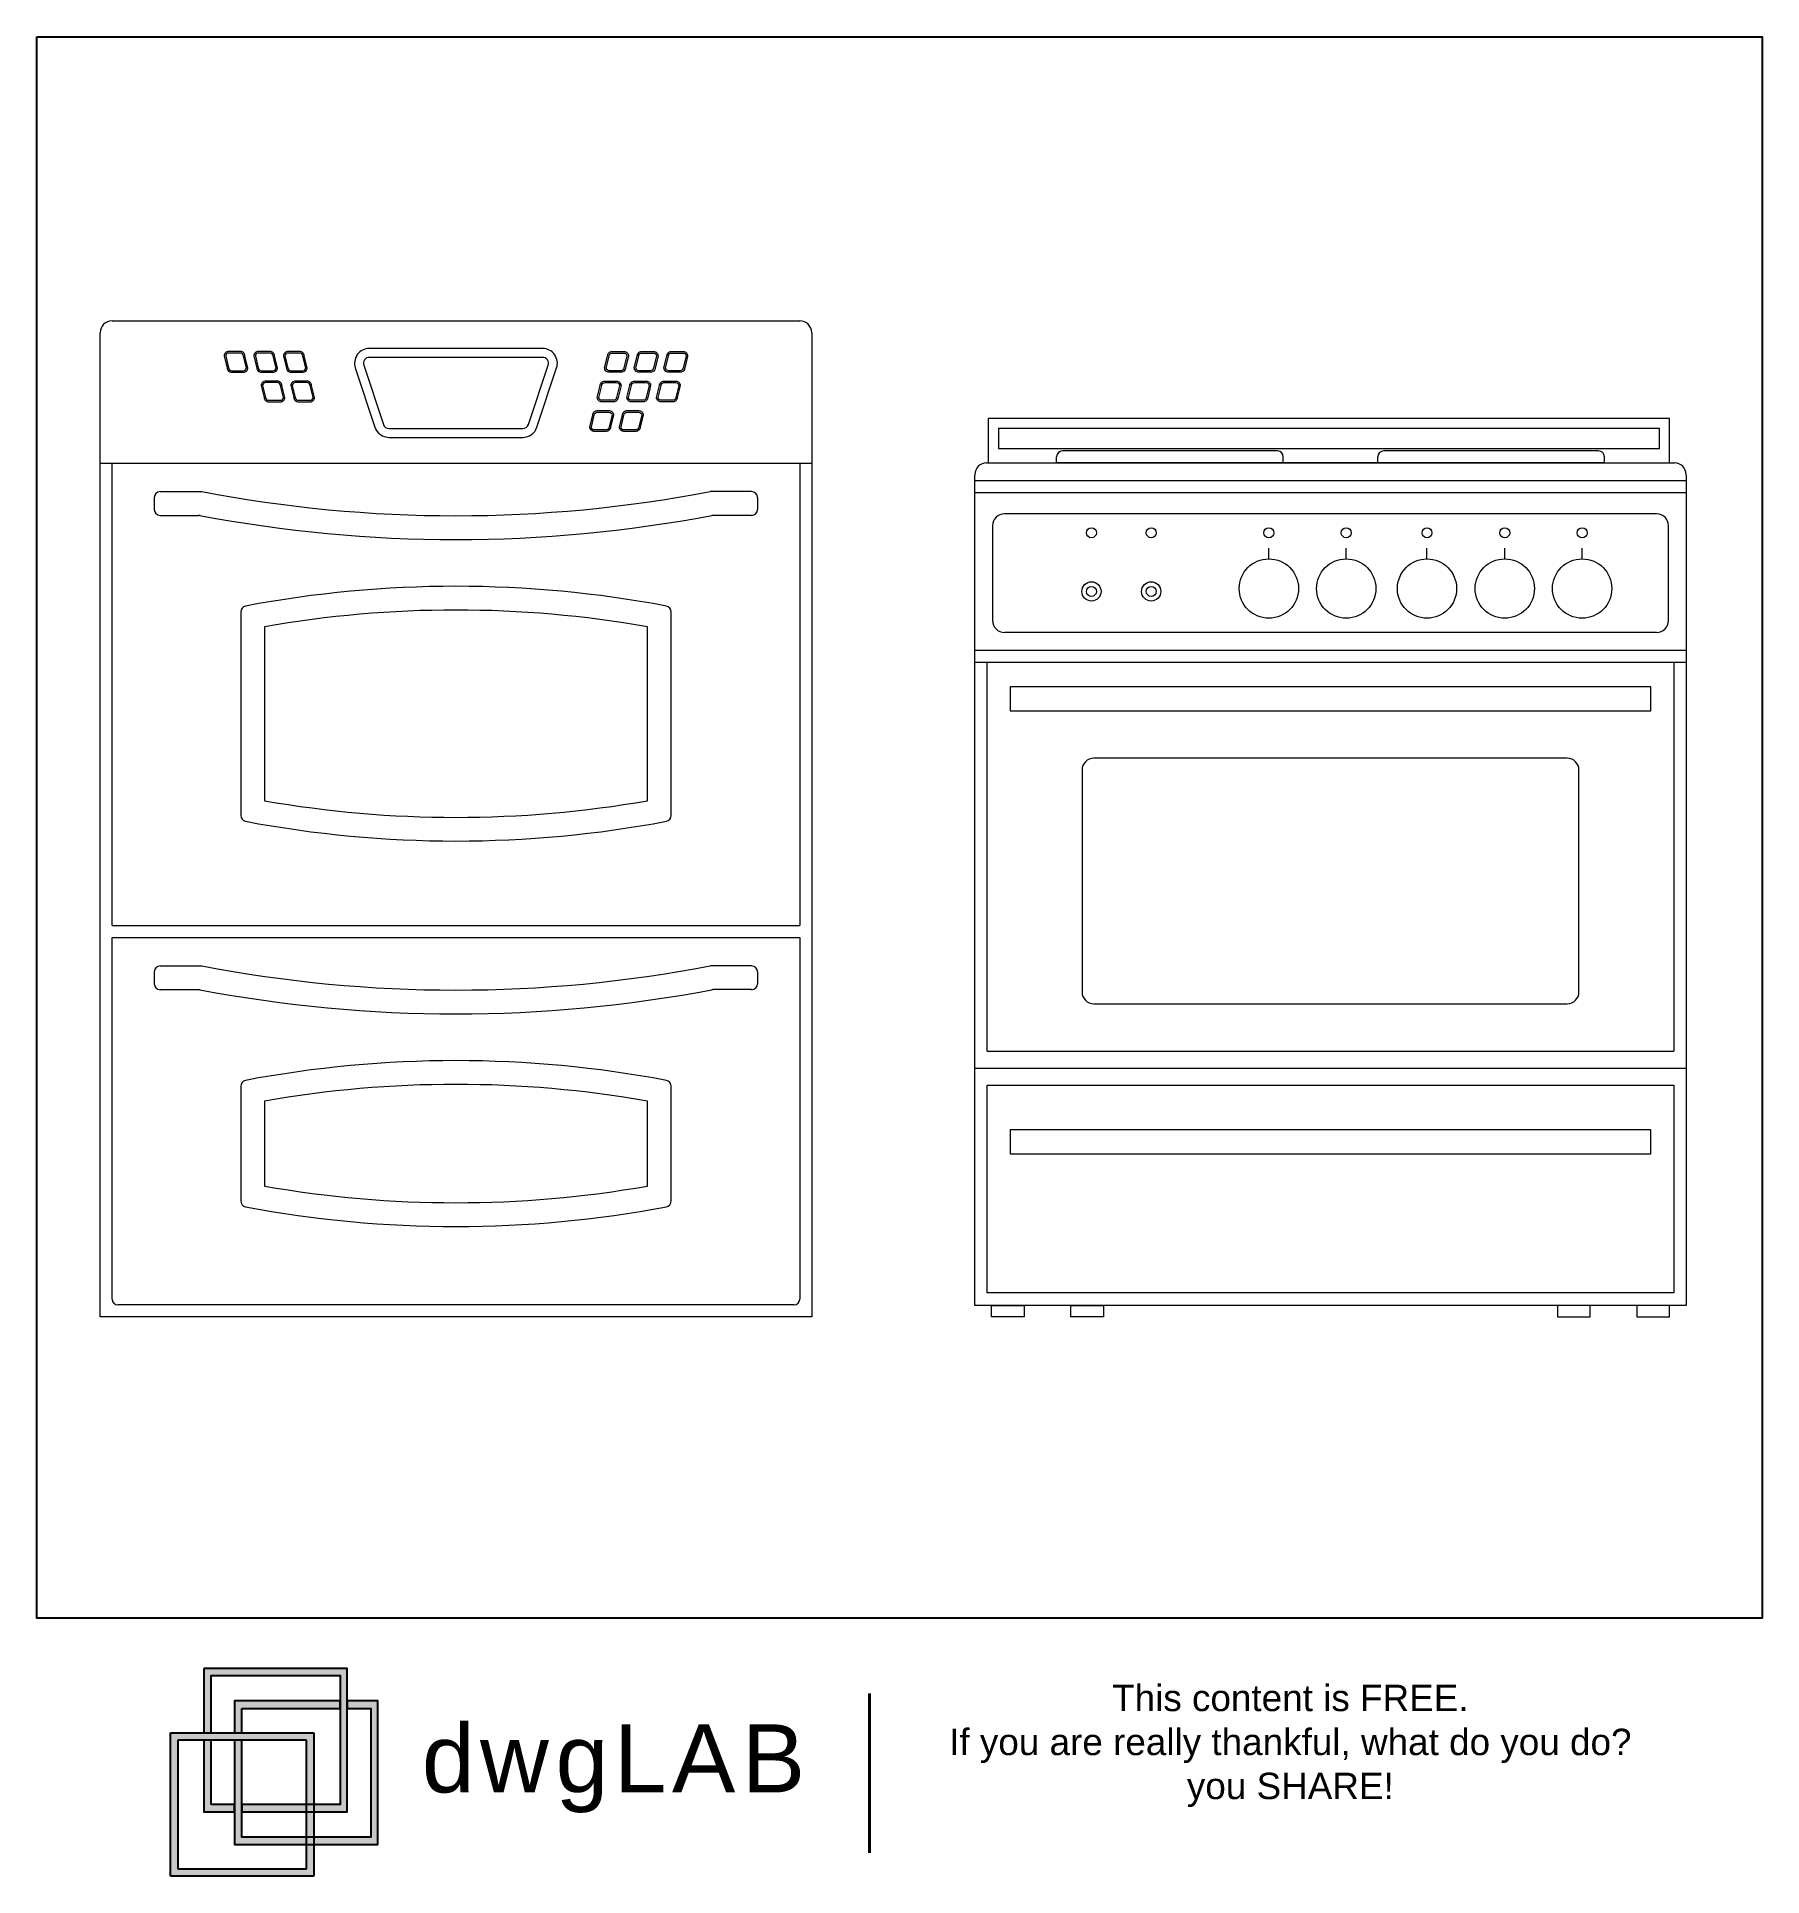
# Model space of a CAD drawing. Header units: inches. Extents: x 24.65 to 26.2, y 14.94 to 16.61.
import ezdxf

# ---------------------------------------------------------------- set-up
doc = ezdxf.new("R2010")
doc.units = ezdxf.units.IN
doc.header["$MEASUREMENT"] = 0
doc.layers.add('001_Dark_1 5', color=7, linetype='Continuous', lineweight=0)
for name, color, linetype, plot in [('02', 251, 'Continuous', False), ('dwgLAB', 250, 'Continuous', False), ('Rectang.', 251, 'Continuous', False)]:
    doc.layers.add(name, color=color, linetype=linetype, plot=plot)
doc.styles.get("Standard").update_dxf_attribs({"font": 'arial.ttf'})

# ---------------------------------------------------------------- blocks, each defined once
blk = doc.blocks.new('DWGlab_ok')
at = {"layer": 'dwgLAB'}
h = blk.add_hatch(color=2, dxfattribs=at)
h.dxf.hatch_style = 2
h.paths.add_polyline_path([(0.0369, 0.2289), (0.0369, 0.158), (0.045, 0.158), (0.045, 0.2209), (0.1869, 0.2209), (0.1869, 0.079), (0.0788, 0.079), (0.0788, 0.0709), (0.1949, 0.0709), (0.1949, 0.2289)])
h = blk.add_hatch(color=13, dxfattribs=at)
h.dxf.hatch_style = 2
h.paths.add_polyline_path([(0.1949, 0.193), (0.1949, 0.1849), (0.2207, 0.1849), (0.2207, 0.0431), (0.0788, 0.0431), (0.0788, 0.1499), (0.0708, 0.1499), (0.0708, 0.035), (0.2287, 0.035), (0.2287, 0.193)])
h = blk.add_hatch(color=13, dxfattribs=at)
h.dxf.hatch_style = 2
h.paths.add_polyline_path([(0.0788, 0.1849), (0.1869, 0.1849), (0.1869, 0.193), (0.0708, 0.193), (0.0708, 0.158), (0.0788, 0.158)])
h = blk.add_hatch(color=155, dxfattribs=at)
h.dxf.hatch_style = 2
h.paths.add_polyline_path([(0.158, 0), (0, 0), (0, 0.158), (0.158, 0.158)])
h.paths.add_polyline_path([(0.0081, 0.0081), (0.1499, 0.0081), (0.1499, 0.1499), (0.0081, 0.1499)])
h = blk.add_hatch(color=2, dxfattribs=at)
h.dxf.hatch_style = 2
h.paths.add_polyline_path([(0.045, 0.079), (0.045, 0.1499), (0.0369, 0.1499), (0.0369, 0.0709), (0.0708, 0.0709), (0.0708, 0.079)])
at = {"layer": 'dwgLAB', "color": 155}
for p, q in [((0, 0), (0, 0.158)), ((0, 0.158), (0.158, 0.158)), ((0.1499, 0.1499), (0.0081, 0.1499)), ((0.0081, 0.1499), (0.0081, 0.0081)), ((0.1499, 0.0081), (0.1499, 0.1499)), ((0.158, 0.158), (0.158, 0)), ((0.158, 0), (0, 0)), ((0.0081, 0.0081), (0.1499, 0.0081))]:
    blk.add_line(p, q, dxfattribs=at)
at = {"layer": 'dwgLAB', "color": 2}
for points in [[(0.0369, 0.2289), (0.0369, 0.158), (0.045, 0.158), (0.045, 0.2209), (0.1869, 0.2209), (0.1869, 0.079), (0.0788, 0.079), (0.0788, 0.0709), (0.1949, 0.0709), (0.1949, 0.2289), (0.0369, 0.2289)], [(0.045, 0.079), (0.045, 0.1499), (0.0369, 0.1499), (0.0369, 0.0709), (0.0708, 0.0709), (0.0708, 0.079), (0.045, 0.079)]]:
    blk.add_lwpolyline(points, dxfattribs=at)
at = {"layer": 'dwgLAB', "color": 13}
for points in [[(0.1949, 0.193), (0.1949, 0.1849), (0.2207, 0.1849), (0.2207, 0.0431), (0.0788, 0.0431), (0.0788, 0.1499), (0.0708, 0.1499), (0.0708, 0.035), (0.2287, 0.035), (0.2287, 0.193), (0.1949, 0.193)], [(0.0788, 0.1849), (0.1869, 0.1849), (0.1869, 0.193), (0.0708, 0.193), (0.0708, 0.158), (0.0788, 0.158), (0.0788, 0.1849)]]:
    blk.add_lwpolyline(points, dxfattribs=at)
at = {"layer": 'dwgLAB', "color": 9, "linetype": 'Continuous', "lineweight": 40}
blk.add_lwpolyline([(0.7701, 0.0256), (0.7701, 0.2011)], dxfattribs=at)
at = {"layer": 'dwgLAB', "color": 7}
for s, width, heights, insert, char_height, attachment_point in [('{\\H0.91667x;\\C0;This content is FREE.\\PIf you are really thankful, what do you do? you SHARE!}', 0.805462, [0.5251], (1.2337, 0.2109), 0.031712, 2), ('{\\T1.1;dwgLAB}', 17.629903, [0], (0.277, 0.1673), 0.075, 1)]:
    blk.add_mtext_dynamic_manual_height_columns(s, width=width, gutter_width=12.5, heights=heights, dxfattribs=dict(at, insert=insert, char_height=char_height, attachment_point=attachment_point))

msp = doc.modelspace()

# ---------------------------------------------------------------- linework, layer by layer
at = {"layer": '001_Dark_1 5'}
for p, q in [((24.7027, 15.4489), (24.7027, 16.3381)), ((24.7134, 16.3489), (25.3349, 16.3489)), ((25.3456, 16.3381), (25.3456, 15.4489)), ((26.1208, 16.2606), (25.5052, 16.2606)), ((25.5052, 16.2606), (25.5052, 16.2205)), ((26.1208, 16.2205), (26.1208, 16.2606)), ((26.1116, 16.2514), (25.5144, 16.2514)), ((25.5144, 16.2514), (25.5144, 16.2334)), ((26.1116, 16.2334), (26.1116, 16.2514)), ((25.5144, 16.2334), (26.1116, 16.2334)), ((25.5669, 16.2205), (25.5669, 16.2259)), ((25.7664, 16.2312), (25.5723, 16.2312)), ((25.7717, 16.2205), (25.7717, 16.2259)), ((25.8572, 16.2205), (25.8572, 16.2259)), ((26.0566, 16.2312), (25.8625, 16.2312)), ((26.062, 16.2205), (26.062, 16.2259)), ((24.7027, 16.2203), (25.3456, 16.2203)), ((24.7134, 15.8024), (24.7134, 16.2203)), ((25.3349, 16.2203), (25.3349, 15.8024)), ((25.493, 15.4592), (25.493, 16.2098)), ((25.5037, 16.2205), (26.1251, 16.2205)), ((26.062, 16.2205), (25.5669, 16.2205)), ((26.1359, 16.2098), (26.1359, 15.4592)), ((24.7516, 16.1891), (24.7516, 16.1784)), ((24.7569, 16.1945), (24.7944, 16.1945)), ((25.2913, 16.1945), (25.2538, 16.1945)), ((25.2967, 16.1891), (25.2967, 16.1784)), ((25.493, 16.2044), (26.1359, 16.2044)), ((25.493, 16.1937), (26.1359, 16.1937)), ((24.7569, 16.173), (24.7919, 16.173)), ((25.2913, 16.173), (25.2564, 16.173)), ((26.1091, 16.1745), (25.5198, 16.1745)), ((25.5091, 16.1637), (25.5091, 16.078)), ((26.1198, 16.078), (26.1198, 16.1637)), ((25.7587, 16.1337), (25.7587, 16.1434)), ((25.8286, 16.1337), (25.8286, 16.1434)), ((25.9016, 16.1337), (25.9016, 16.1434)), ((25.9719, 16.1337), (25.9719, 16.1434)), ((26.0418, 16.1337), (26.0418, 16.1434)), ((26.1091, 16.0673), (25.5198, 16.0673)), ((25.493, 16.0512), (26.1359, 16.0512)), ((25.493, 16.0405), (26.1359, 16.0405)), ((25.5042, 15.6888), (25.5042, 16.0405)), ((26.1247, 16.0405), (26.1247, 15.6888)), ((25.5249, 16.0182), (25.5249, 15.9965)), ((26.104, 16.0182), (25.5249, 16.0182)), ((26.104, 15.9965), (26.104, 16.0182)), ((25.5249, 15.9965), (26.104, 15.9965)), ((25.5899, 15.9429), (25.5899, 15.7424)), ((26.0282, 15.9536), (25.6006, 15.9536)), ((26.0389, 15.7424), (26.0389, 15.9429)), ((24.7134, 15.8024), (25.3349, 15.8024)), ((24.7134, 15.4649), (24.7134, 15.7917)), ((24.7134, 15.7917), (25.3349, 15.7917)), ((25.3349, 15.7917), (25.3349, 15.4649)), ((24.7516, 15.7605), (24.7516, 15.7498)), ((24.7569, 15.7659), (24.7944, 15.7659)), ((25.2913, 15.7659), (25.2538, 15.7659)), ((25.2967, 15.7605), (25.2967, 15.7498)), ((24.7569, 15.7445), (24.7919, 15.7445)), ((25.2913, 15.7445), (25.2564, 15.7445)), ((25.6006, 15.7317), (26.0282, 15.7317)), ((25.493, 15.6735), (26.1359, 15.6735)), ((25.5042, 15.6888), (26.1247, 15.6888)), ((25.5042, 15.6581), (26.1247, 15.6581)), ((25.5042, 15.4704), (25.5042, 15.6581)), ((26.1247, 15.6581), (26.1247, 15.4704)), ((25.5249, 15.6178), (25.5249, 15.5961)), ((26.104, 15.6178), (25.5249, 15.6178)), ((26.104, 15.5961), (26.104, 15.6178)), ((25.5249, 15.5961), (26.104, 15.5961)), ((25.3295, 15.4596), (24.7188, 15.4596)), ((26.1359, 15.4592), (25.493, 15.4592)), ((26.1247, 15.4704), (25.5042, 15.4704)), ((25.5081, 15.4489), (25.5081, 15.4592)), ((25.5081, 15.4592), (25.5377, 15.4592)), ((25.5377, 15.4592), (25.5377, 15.4489)), ((25.5798, 15.4489), (25.5798, 15.4592)), ((25.5798, 15.4592), (25.6094, 15.4592)), ((25.6094, 15.4592), (25.6094, 15.4489)), ((26.0491, 15.4592), (26.0195, 15.4592)), ((26.0195, 15.4592), (26.0195, 15.4489)), ((26.0491, 15.4489), (26.0491, 15.4592)), ((26.1208, 15.4592), (26.0911, 15.4592)), ((26.0911, 15.4592), (26.0911, 15.4489)), ((26.1208, 15.4489), (26.1208, 15.4592)), ((25.3456, 15.4489), (24.7027, 15.4489)), ((25.5377, 15.4489), (25.5081, 15.4489)), ((25.6094, 15.4489), (25.5798, 15.4489)), ((26.0195, 15.4489), (26.0491, 15.4489)), ((26.0911, 15.4489), (26.1208, 15.4489))]:
    msp.add_line(p, q, dxfattribs=at)
at = {"layer": '001_Dark_1 5', "flags": 128}
for points in [[(25.1024, 16.3239), (24.9459, 16.3239, 0.511918), (24.9332, 16.3062), (24.951, 16.2527, 0.322823), (24.9637, 16.2435), (25.0846, 16.2435, 0.322823), (25.0973, 16.2527), (25.1151, 16.3062, 0.511918)], [(24.8295, 16.3211), (24.8187, 16.3211, 0.414214), (24.8147, 16.317), (24.8174, 16.3063, 0.414214), (24.8214, 16.3023), (24.8321, 16.3023, 0.414214), (24.8362, 16.3063), (24.8335, 16.317, 0.414214)], [(24.8295, 16.3197), (24.8187, 16.3197, 0.414214), (24.8161, 16.317), (24.8187, 16.3063, 0.414214), (24.8214, 16.3037), (24.8321, 16.3037, 0.414214), (24.8348, 16.3063), (24.8321, 16.317, 0.414214)], [(24.8562, 16.3211), (24.8455, 16.3211, 0.414214), (24.8415, 16.317), (24.8442, 16.3063, 0.414214), (24.8482, 16.3023), (24.8589, 16.3023, 0.414214), (24.8629, 16.3063), (24.8603, 16.317, 0.414214)], [(24.8562, 16.3197), (24.8455, 16.3197, 0.414214), (24.8429, 16.317), (24.8455, 16.3063, 0.414214), (24.8482, 16.3037), (24.8589, 16.3037, 0.414214), (24.8616, 16.3063), (24.8589, 16.317, 0.414214)], [(24.883, 16.3211), (24.8723, 16.3211, 0.414214), (24.8683, 16.317), (24.871, 16.3063, 0.414214), (24.875, 16.3023), (24.8857, 16.3023, 0.414214), (24.8897, 16.3063), (24.8871, 16.317, 0.414214)], [(24.883, 16.3197), (24.8723, 16.3197, 0.414214), (24.8696, 16.317), (24.8723, 16.3063, 0.414214), (24.875, 16.3037), (24.8857, 16.3037, 0.414214), (24.8884, 16.3063), (24.8857, 16.317, 0.414214)], [(25.1024, 16.3158), (24.9459, 16.3158, 0.511918), (24.9408, 16.3088), (24.9586, 16.2552, 0.322823), (24.9637, 16.2515), (25.0846, 16.2515, 0.322823), (25.0896, 16.2552), (25.1075, 16.3088, 0.511918)], [(25.1652, 16.3211), (25.176, 16.3211, -0.414214), (25.18, 16.317), (25.1773, 16.3063, -0.414214), (25.1733, 16.3023), (25.1626, 16.3023, -0.414214), (25.1585, 16.3063), (25.1612, 16.317, -0.414214)], [(25.1652, 16.3197), (25.176, 16.3197, -0.414214), (25.1786, 16.317), (25.176, 16.3063, -0.414214), (25.1733, 16.3037), (25.1626, 16.3037, -0.414214), (25.1599, 16.3063), (25.1626, 16.317, -0.414214)], [(25.192, 16.3211), (25.2027, 16.3211, -0.414214), (25.2068, 16.317), (25.2041, 16.3063, -0.414214), (25.2001, 16.3023), (25.1893, 16.3023, -0.414214), (25.1853, 16.3063), (25.188, 16.317, -0.414214)], [(25.192, 16.3197), (25.2027, 16.3197, -0.414214), (25.2054, 16.317), (25.2027, 16.3063, -0.414214), (25.2001, 16.3037), (25.1893, 16.3037, -0.414214), (25.1867, 16.3063), (25.1893, 16.317, -0.414214)], [(25.2188, 16.3211), (25.2295, 16.3211, -0.414214), (25.2335, 16.317), (25.2309, 16.3063, -0.414214), (25.2268, 16.3023), (25.2161, 16.3023, -0.414214), (25.2121, 16.3063), (25.2148, 16.317, -0.414214)], [(25.2188, 16.3197), (25.2295, 16.3197, -0.414214), (25.2322, 16.317), (25.2295, 16.3063, -0.414214), (25.2268, 16.3037), (25.2161, 16.3037, -0.414214), (25.2135, 16.3063), (25.2161, 16.317, -0.414214)], [(24.8629, 16.2944), (24.8522, 16.2944, 0.414214), (24.8482, 16.2903), (24.8509, 16.2796, 0.414214), (24.8549, 16.2756), (24.8656, 16.2756, 0.414214), (24.8696, 16.2796), (24.8669, 16.2903, 0.414214)], [(24.8629, 16.293), (24.8522, 16.293, 0.414214), (24.8495, 16.2903), (24.8522, 16.2796, 0.414214), (24.8549, 16.277), (24.8656, 16.277, 0.414214), (24.8683, 16.2796), (24.8656, 16.2903, 0.414214)], [(24.8897, 16.2944), (24.879, 16.2944, 0.414214), (24.875, 16.2903), (24.8777, 16.2796, 0.414214), (24.8817, 16.2756), (24.8924, 16.2756, 0.414214), (24.8964, 16.2796), (24.8937, 16.2903, 0.414214)], [(24.8897, 16.293), (24.879, 16.293, 0.414214), (24.8763, 16.2903), (24.879, 16.2796, 0.414214), (24.8817, 16.277), (24.8924, 16.277, 0.414214), (24.8951, 16.2796), (24.8924, 16.2903, 0.414214)], [(25.1586, 16.2944), (25.1693, 16.2944, -0.414214), (25.1733, 16.2903), (25.1706, 16.2796, -0.414214), (25.1666, 16.2756), (25.1559, 16.2756, -0.414214), (25.1519, 16.2796), (25.1545, 16.2903, -0.414214)], [(25.1586, 16.293), (25.1693, 16.293, -0.414214), (25.172, 16.2903), (25.1693, 16.2796, -0.414214), (25.1666, 16.277), (25.1559, 16.277, -0.414214), (25.1532, 16.2796), (25.1559, 16.2903, -0.414214)], [(25.1854, 16.2944), (25.1961, 16.2944, -0.414214), (25.2001, 16.2903), (25.1974, 16.2796, -0.414214), (25.1934, 16.2756), (25.1827, 16.2756, -0.414214), (25.1787, 16.2796), (25.1813, 16.2903, -0.414214)], [(25.1854, 16.293), (25.1961, 16.293, -0.414214), (25.1987, 16.2903), (25.1961, 16.2796, -0.414214), (25.1934, 16.277), (25.1827, 16.277, -0.414214), (25.18, 16.2796), (25.1827, 16.2903, -0.414214)], [(25.2121, 16.2944), (25.2229, 16.2944, -0.414214), (25.2269, 16.2903), (25.2242, 16.2796, -0.414214), (25.2202, 16.2756), (25.2095, 16.2756, -0.414214), (25.2054, 16.2796), (25.2081, 16.2903, -0.414214)], [(25.2121, 16.293), (25.2229, 16.293, -0.414214), (25.2255, 16.2903), (25.2229, 16.2796, -0.414214), (25.2202, 16.277), (25.2095, 16.277, -0.414214), (25.2068, 16.2796), (25.2095, 16.2903, -0.414214)], [(25.1519, 16.2677), (25.1626, 16.2677, -0.414214), (25.1666, 16.2636), (25.1639, 16.2529, -0.414214), (25.1599, 16.2489), (25.1492, 16.2489, -0.414214), (25.1452, 16.2529), (25.1479, 16.2636, -0.414214)], [(25.1519, 16.2663), (25.1626, 16.2663, -0.414214), (25.1653, 16.2636), (25.1626, 16.2529, -0.414214), (25.1599, 16.2502), (25.1492, 16.2502, -0.414214), (25.1465, 16.2529), (25.1492, 16.2636, -0.414214)], [(25.1787, 16.2677), (25.1894, 16.2677, -0.414214), (25.1934, 16.2636), (25.1907, 16.2529, -0.414214), (25.1867, 16.2489), (25.176, 16.2489, -0.414214), (25.172, 16.2529), (25.1747, 16.2636, -0.414214)], [(25.1787, 16.2663), (25.1894, 16.2663, -0.414214), (25.1921, 16.2636), (25.1894, 16.2529, -0.414214), (25.1867, 16.2502), (25.176, 16.2502, -0.414214), (25.1733, 16.2529), (25.176, 16.2636, -0.414214)], [(24.834, 16.0911, 0.360511), (24.8297, 16.0858), (24.8297, 15.9018, 0.360511), (24.834, 15.8966, 0.093655), (25.2143, 15.8966, 0.360511), (25.2186, 15.9018), (25.2186, 16.0858, 0.360511), (25.2143, 16.0911, 0.093655)], [(24.8511, 16.0724), (24.8511, 15.9152, 0.086966), (25.1972, 15.9152), (25.1972, 16.0724, 0.086966)], [(24.834, 15.6625, 0.360511), (24.8297, 15.6572), (24.8297, 15.5536, 0.360511), (24.834, 15.5483, 0.093655), (25.2143, 15.5483, 0.360511), (25.2186, 15.5536), (25.2186, 15.6572, 0.360511), (25.2143, 15.6625, 0.093655)], [(24.8511, 15.6438), (24.8511, 15.567, 0.086966), (25.1972, 15.567), (25.1972, 15.6438, 0.086966)]]:
    msp.add_lwpolyline(points, format="xyb", close=True, dxfattribs=at)
at = {"layer": '001_Dark_1 5'}
for centre, radius in [((25.5984, 16.1573), 0.0045), ((25.6524, 16.1573), 0.0045), ((25.7587, 16.1573), 0.0045), ((25.8286, 16.1573), 0.0045), ((25.9016, 16.1573), 0.0045), ((25.9719, 16.1573), 0.0045), ((26.0418, 16.1573), 0.0045), ((25.7587, 16.1069), 0.0268), ((25.8286, 16.1069), 0.0268), ((25.9016, 16.1069), 0.0268), ((25.9719, 16.1069), 0.0268), ((26.0418, 16.1069), 0.0268), ((25.5984, 16.1043), 0.00871), ((25.5984, 16.1043), 0.0045), ((25.6524, 16.1043), 0.00871), ((25.6524, 16.1043), 0.0045)]:
    msp.add_circle(centre, radius, dxfattribs=at)
for centre, radius, start, end in [((24.7134, 16.3381), 0.0107, 90, 180), ((25.3349, 16.3381), 0.0107, 0, 90), ((25.5723, 16.2259), 0.00536, 90, 180), ((25.7664, 16.2259), 0.00536, 0, 90), ((25.8625, 16.2259), 0.00536, 90, 180), ((26.0566, 16.2259), 0.00536, 0, 90), ((25.5037, 16.2098), 0.0107, 90, 180), ((26.1251, 16.2098), 0.0107, 0, 90), ((24.7569, 16.1891), 0.00536, 90, 180), ((25.0241, 17.3903), 1.2176, 259.1269, 280.8731), ((25.2913, 16.1891), 0.00536, 0, 90), ((24.7569, 16.1784), 0.00536, 180, 270), ((24.7919, 16.1677), 0.00536, 79.2449, 90), ((25.0241, 17.3903), 1.2391, 259.2449, 280.7551), ((25.2564, 16.1677), 0.00536, 90, 100.7551), ((25.2913, 16.1784), 0.00536, 270, 0), ((25.5198, 16.1637), 0.0107, 90, 180), ((26.1091, 16.1637), 0.0107, 0, 90), ((25.5198, 16.078), 0.0107, 180, 270), ((26.1091, 16.078), 0.0107, 270, 0), ((25.6006, 15.9429), 0.0107, 90, 180), ((26.0282, 15.9429), 0.0107, 0, 90), ((24.7569, 15.7605), 0.00536, 90, 180), ((25.0241, 16.9617), 1.2176, 259.1269, 280.8731), ((25.2913, 15.7605), 0.00536, 0, 90), ((24.7569, 15.7498), 0.00536, 180, 270), ((24.7919, 15.7391), 0.00536, 79.2449, 90), ((25.0241, 16.9617), 1.2391, 259.2449, 280.7551), ((25.2564, 15.7391), 0.00536, 90, 100.7551), ((25.2913, 15.7498), 0.00536, 270, 0), ((25.6006, 15.7424), 0.0107, 180, 270), ((26.0282, 15.7424), 0.0107, 270, 0), ((24.7188, 15.4649), 0.00536, 180, 270), ((25.3295, 15.4649), 0.00536, 270, 0)]:
    msp.add_arc(centre, radius, start, end, dxfattribs=at)
at = {"layer": '02'}
msp.add_lwpolyline([(24.6454, 16.6055), (26.2045, 16.6055), (26.2045, 15.1765), (24.6454, 15.1765), (24.6454, 16.6055)], dxfattribs=at)
at = {"layer": 'Rectang.'}
msp.add_lwpolyline([(24.6454, 16.6055), (26.2045, 16.6055), (26.2045, 15.1765), (24.6454, 15.1765), (24.6454, 16.6055)], dxfattribs=at)

# ---------------------------------------------------------------- block references
at = {"layer": 'dwgLAB', "color": 0, "xscale": 0.8203176631236282, "yscale": 0.8203176631236282, "zscale": 0.8203176631236282}
msp.add_blockref('DWGlab_ok', (24.7661, 14.9434), dxfattribs=at)

doc.saveas('drawing.dxf')
